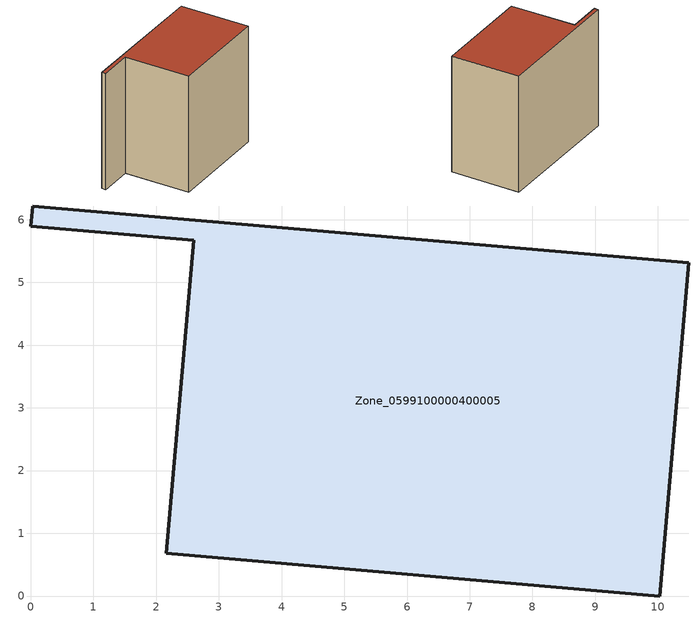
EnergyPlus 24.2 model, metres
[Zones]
Zone_0599100000400005
 floor ground (C_G): 0.03,6.22 10.49,5.31 10.03,0 2.16,0.68 2.6,5.67 0,5.9 z0
 wall outside (C_F): 10.49,5.31 0.03,6.22 0,5.9 2.6,5.67 2.16,0.68 10.03,0 10.49,5.31 z0:9.08
 roof outside (C_R): 10.03,0 10.49,5.31 0.03,6.22 0,5.9 2.6,5.67 2.16,0.68 z9.08
[BUILDING]
Pand.0599100000400005: North Axis=0; Terrain=City; Loads Convergence Tolerance Value=0.04; Temperature Convergence Tolerance Value=0.4; Solar Distribution=FullExterior; Maximum Number of Warmup Days=25; Minimum Number of Warmup Days=1
[Site:Location]
Rotterdam.The.Hague.AP_ZH_NLD Design_Conditions: Latitude=51.96; Longitude=4.45; Time Zone=1; Elevation=-4.5
[SITE:GROUNDTEMPERATURE:BUILDINGSURFACE]
18, 18, 18, 18, 18, 18, 18, 18, 18, 18, 18, 18
[MATERIAL] Thermal Absorptance=0.9; Solar Absorptance=0.7; Visible Absorptance=0.7
Name | Roughness | Thickness | Conductivity | Density | Specific Heat
G.TI.2006-2014 | MediumSmooth | 0.15 | 0.06 | 540 | 1210
F.TI.2006-2014 | Rough | 0.3 | 0.12 | 1920 | 840
R.TI.2006-2014 | MediumRough | 0.2 | 0.08 | 1500 | 1000
[CONSTRUCTION]
C_G: G.TI.2006-2014
C_F: F.TI.2006-2014
C_R: R.TI.2006-2014
[ZONE]
Zone_0599100000400005: Type=1; Multiplier=1; Ceiling Height=Autocalculate; Volume=Autocalculate; Floor Area=autocalculate; Part of Total Floor Area=Yes
[ZONEINFILTRATION:DESIGNFLOWRATE]
Infil_Zone_0599100000400005: Zone or ZoneList or Space or SpaceList=Zone_0599100000400005; Schedule=AlwaysOn; Design Flow Rate Calculation Method=Flow/Area; Flow Rate per Floor Area=0.0015; Constant Term Coefficient=1; Temperature Term Coefficient=0; Velocity Term Coefficient=0; Velocity Squared Term Coefficient=0
[HVACTEMPLATE:ZONE:IDEALLOADSAIRSYSTEM]
Zone_0599100000400005: Maximum Heating Supply Air Temperature=50; Minimum Cooling Supply Air Temperature=13; Maximum Heating Supply Air Humidity Ratio=0.0156; Minimum Cooling Supply Air Humidity Ratio=0.0077; Heating Limit=NoLimit; Cooling Limit=NoLimit; Dehumidification Control Type=ConstantSensibleHeatRatio; Cooling Sensible Heat Ratio=0.7; Dehumidification Setpoint=60; Humidification Control Type=None; Humidification Setpoint=30; Outdoor Air Method=None; Outdoor Air Flow Rate per Person=0.00944; Outdoor Air Flow Rate per Zone Floor Area=0; Outdoor Air Flow Rate per Zone=0; Demand Controlled Ventilation Type=None; Outdoor Air Economizer Type=NoEconomizer; Heat Recovery Type=None; Sensible Heat Recovery Effectiveness=0.7; Latent Heat Recovery Effectiveness=0.65
[ZONECONTROL:THERMOSTAT]
ThermostatControl_Zone_0599100000400005: Zone or ZoneList=Zone_0599100000400005; Control Type Schedule=DualSetpointControlType; Control 1=Thermostat_Zone_0599100000400005; Temperature Difference Between Cutout And Setpoint=0
[THERMOSTATSETPOINT:DUALSETPOINT]
Thermostat_Zone_0599100000400005: Heating Setpoint Temperature Schedule=HeatingSetpoint_Zone_0599100000400005; Cooling Setpoint Temperature Schedule=CoolingSetpoint_Zone_0599100000400005
[SCHEDULE:COMPACT]
HeatingSetpoint_Zone_0599100000400005: Through: 12/31, For: AllDays, Until: 24:00, 21
CoolingSetpoint_Zone_0599100000400005: Through: 12/31, For: AllDays, Until: 24:00, 24
DualSetpointControlType: Through: 12/31, For: AllDays, Until: 24:00, 4
AlwaysOn: Through: 12/31, For: AllDays, Until: 24:00, 1
